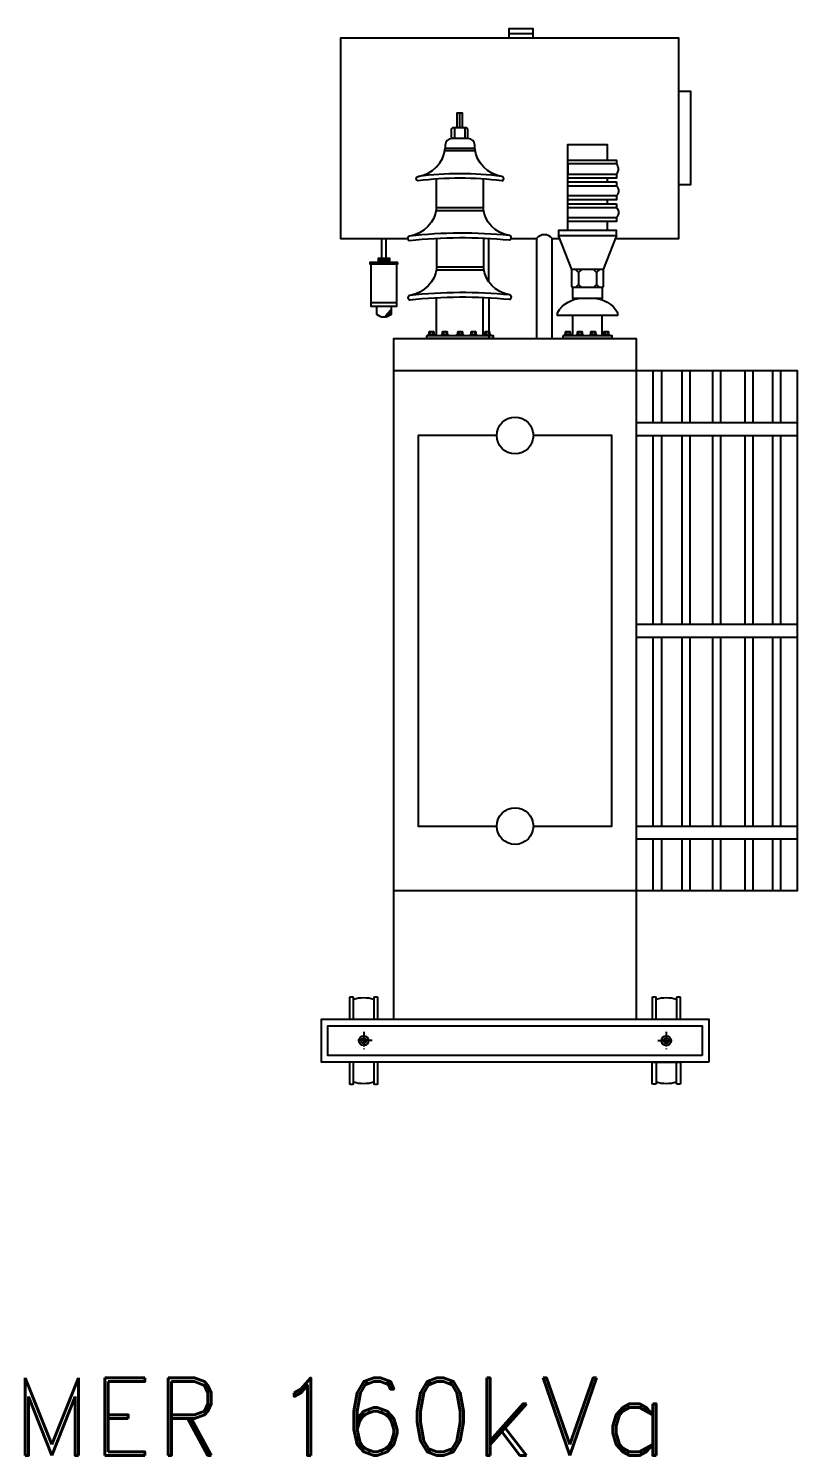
# Model space of a CAD drawing. Header units: millimetres. Extents: x 20927 to 53748, y 38421 to 54891.
# Drawn here: x 22240 to 23431, y 38421 to 40631 of the extents above; entities that cross this region are included whole.
import ezdxf
from ezdxf.enums import TextEntityAlignment as Align

# ---------------------------------------------------------------- set-up
doc = ezdxf.new("R2010")
doc.units = ezdxf.units.MM
doc.linetypes.add('CENTERX2', pattern=[101.6, 63.5, -12.7, 12.7, -12.7])
for name, color, linetype in [('Btrans.', 2, 'Continuous'), ('DETAIL', 4, 'Continuous'), ('TRANS', 2, 'Continuous')]:
    doc.layers.add(name, color=color, linetype=linetype)
doc.styles.add('tx1', font='romand.shx')

msp = doc.modelspace()

# ---------------------------------------------------------------- linework, layer by layer
at = {"layer": 'DETAIL', "color": 241, "ltscale": 0.25}
for p, q in [((22984, 40623.8), (23021, 40623.8)), ((22907.3, 40500.9), (22907.3, 40477.7)), ((22899.3, 40475.7), (22899.3, 40462.7)), ((22915.3, 40475.7), (22915.3, 40462.7)), ((22786.9, 40275.6), (22786.9, 40306)), ((22793.6, 40275.6), (22793.6, 40306)), ((22798.5, 40272.1), (22781.6, 40272.1)), ((23091.6, 40253.2), (23091.6, 40235)), ((23119.6, 40253.2), (23114.6, 40258.2)), ((23119.6, 40235), (23114.6, 40230)), ((22809.5, 40206.4), (22770.5, 40206.4)), ((22792.6, 40186.2), (22801, 40195.7)), ((22793.9, 40186.5), (22800.7, 40194.2)), ((22795.1, 40186.8), (22800.3, 40192.7)), ((22796.5, 40187.3), (22799.8, 40191)), ((22861.7, 40161.5), (22861.7, 40157.5)), ((22865.7, 40161.5), (22865.7, 40157.5)), ((22882.6, 40161.5), (22883.1, 40162)), ((22886.6, 40161.5), (22886.1, 40162)), ((22906, 40161.5), (22906, 40157.5)), ((22910, 40161.5), (22910, 40157.5)), ((22926.7, 40161.5), (22927.2, 40162)), ((22930.7, 40161.5), (22930.2, 40162)), ((22948.2, 40161.5), (22948.2, 40157.5)), ((22952.2, 40161.5), (22952.2, 40157.5)), ((23072.9, 40161.5), (23072.9, 40157.5)), ((23076.9, 40161.5), (23076.9, 40157.5)), ((23091.5, 40161.5), (23091.5, 40157.5)), ((23095.5, 40161.5), (23095.5, 40157.5)), ((23112.4, 40161.5), (23112.4, 40157.5)), ((23116.4, 40161.5), (23116.4, 40157.5)), ((23132.2, 40161.5), (23132.2, 40157.5)), ((23136.2, 40161.5), (23136.2, 40157.5)), ((22882.6, 40157.5), (22883.1, 40157)), ((22886.6, 40157.5), (22886.1, 40157)), ((22926.7, 40157.5), (22927.2, 40157)), ((22930.7, 40157.5), (22930.2, 40157))]:
    msp.add_line(p, q, dxfattribs=at)
at = {"layer": 'DETAIL', "ltscale": 0.25}
for p, q in [((23075, 40393.7), (23150.5, 40393.7)), ((23136.1, 40399.7), (23136.1, 40393.7)), ((23150.5, 40393.7), (23150.5, 40387.8)), ((23075, 40359.9), (23150.5, 40359.9)), ((23136.1, 40366), (23136.1, 40359.9)), ((23150.5, 40359.9), (23150.5, 40354)), ((23136.1, 40332.3), (23136.1, 40318.2)), ((22871.2, 40214.4), (22871.2, 40156.3)), ((22943.5, 40214.8), (22943.5, 40156.3)), ((22952.8, 40214.3), (22952.8, 40150.9)), ((23082.4, 40186.8), (23082.4, 40156.3)), ((23127.5, 40186.8), (23127.5, 40156.3)), ((23207.1, 40020.9), (23207.1, 40100.9)), ((23220, 40100.9), (23220, 40020.9)), ((23251.5, 40100.9), (23251.5, 40020.9)), ((23264.3, 40020.9), (23264.3, 40100.9)), ((23299.1, 40100.9), (23299.1, 40020.9)), ((23312, 40020.9), (23312, 40100.9)), ((23348.9, 40100.9), (23348.9, 40020.9)), ((23361.8, 40020.9), (23361.8, 40100.9)), ((23392.2, 40100.9), (23392.2, 40020.9)), ((23405, 40020.9), (23405, 40100.9)), ((23180.7, 40020.9), (23430.7, 40020.9)), ((23180.7, 40000.9), (23430.7, 40000.9)), ((23207.1, 39708.4), (23207.1, 40000.9)), ((23220, 40000.9), (23220, 39708.4)), ((23251.5, 40000.9), (23251.5, 39708.4)), ((23264.3, 39708.4), (23264.3, 40000.9)), ((23299.1, 40000.9), (23299.1, 39708.4)), ((23312, 39708.4), (23312, 40000.9)), ((23348.9, 40000.9), (23348.9, 39708.4)), ((23361.8, 39708.4), (23361.8, 40000.9)), ((23392.2, 40000.9), (23392.2, 39708.4)), ((23405, 39708.4), (23405, 40000.9)), ((23180.7, 39708.4), (23430.7, 39708.4)), ((23180.7, 39688.4), (23430.7, 39688.4)), ((23207.1, 39395.9), (23207.1, 39688.4)), ((23220, 39688.4), (23220, 39395.9)), ((23251.5, 39688.4), (23251.5, 39395.9)), ((23264.3, 39395.9), (23264.3, 39688.4)), ((23299.1, 39688.4), (23299.1, 39395.9)), ((23312, 39395.9), (23312, 39688.4)), ((23348.9, 39688.4), (23348.9, 39395.9)), ((23361.8, 39395.9), (23361.8, 39688.4)), ((23392.2, 39688.4), (23392.2, 39395.9)), ((23405, 39395.9), (23405, 39688.4)), ((23180.7, 39395.9), (23430.7, 39395.9)), ((23180.7, 39375.9), (23430.7, 39375.9)), ((23207.1, 39295.9), (23207.1, 39375.9)), ((23220, 39375.9), (23220, 39295.9)), ((23251.5, 39375.9), (23251.5, 39295.9)), ((23264.3, 39295.9), (23264.3, 39375.9)), ((23299.1, 39375.9), (23299.1, 39295.9)), ((23312, 39295.9), (23312, 39375.9)), ((23348.9, 39375.9), (23348.9, 39295.9)), ((23361.8, 39295.9), (23361.8, 39375.9)), ((23392.2, 39375.9), (23392.2, 39295.9)), ((23405, 39295.9), (23405, 39375.9))]:
    msp.add_line(p, q, dxfattribs=at)
at = {"layer": 'DETAIL', "color": 241, "linetype": 'CENTERX2', "ltscale": 0.25}
for p, q in [((22771.9, 39063.6), (22746.4, 39063.6)), ((22758.8, 39076.9), (22758.8, 39050.3)), ((23214.4, 39063.6), (23239.9, 39063.6)), ((23227.5, 39076.9), (23227.5, 39050.3))]:
    msp.add_line(p, q, dxfattribs=at)
at = {"layer": 'DETAIL', "color": 241, "ltscale": 0.25}
for points in [[(22984, 40616.5), (22984, 40631.2), (23021, 40631.2), (23021, 40616.5)], [(22897.3, 40477.7), (22899.3, 40475.7), (22901.3, 40477.7)], [(22917.3, 40477.7), (22915.3, 40475.7), (22913.3, 40477.7)], [(22897.3, 40460.7), (22899.3, 40462.7), (22901.3, 40460.7)], [(22917.3, 40460.7), (22915.3, 40462.7), (22913.3, 40460.7)], [(22931.4, 40441.6), (22884.5, 40441.6)], [(22871.2, 40349.2), (22944.7, 40349.2)], [(22781.6, 40268.6), (22781.6, 40275.6), (22798.5, 40275.6), (22798.5, 40268.6)], [(22809.5, 40266.6), (22809.5, 40200.8), (22770.5, 40200.8), (22770.5, 40266.6)], [(22871.5, 40257.3), (22945.1, 40257.3)], [(23086.6, 40258.2), (23091.6, 40253.2), (23096.6, 40258.2)], [(23124.6, 40258.2), (23119.6, 40253.2), (23119.6, 40235), (23124.6, 40230)], [(23086.6, 40230), (23091.6, 40235), (23096.6, 40230)], [(22860.6, 40157), (22860.1, 40157.5), (22860.1, 40161.5), (22860.6, 40162), (22866.8, 40162), (22867.3, 40161.5), (22867.3, 40157.5), (22866.8, 40157)], [(22861.2, 40162), (22861.7, 40161.5), (22862.2, 40162)], [(22866.2, 40162), (22865.7, 40161.5), (22865.2, 40162)], [(22881.5, 40157), (22881, 40157.5), (22881, 40161.5), (22881.5, 40162), (22887.7, 40162), (22888.2, 40161.5), (22888.2, 40157.5), (22887.7, 40157)], [(22882.1, 40162), (22882.6, 40161.5), (22882.6, 40157.5), (22882.1, 40157)], [(22887.1, 40162), (22886.6, 40161.5), (22886.6, 40157.5), (22887.1, 40157)], [(22904.9, 40157), (22904.4, 40157.5), (22904.4, 40161.5), (22904.9, 40162), (22911.1, 40162), (22911.6, 40161.5), (22911.6, 40157.5), (22911.1, 40157)], [(22905.5, 40162), (22906, 40161.5), (22906.5, 40162)], [(22910.5, 40162), (22910, 40161.5), (22909.5, 40162)], [(22925.7, 40157), (22925.2, 40157.5), (22925.2, 40161.5), (22925.7, 40162), (22931.8, 40162), (22932.3, 40161.5), (22932.3, 40157.5), (22931.8, 40157)], [(22926.2, 40162), (22926.7, 40161.5), (22926.7, 40157.5), (22926.2, 40157)], [(22931.2, 40162), (22930.7, 40161.5), (22930.7, 40157.5), (22931.2, 40157)], [(22947.2, 40157), (22946.7, 40157.5), (22946.7, 40161.5), (22947.2, 40162), (22953.3, 40162), (22953.8, 40161.5), (22953.8, 40157.5), (22953.3, 40157)], [(22947.7, 40162), (22948.2, 40161.5), (22948.7, 40162)], [(22952.7, 40162), (22952.2, 40161.5), (22951.7, 40162)], [(23071.8, 40157), (23071.3, 40157.5), (23071.3, 40161.5), (23071.8, 40162), (23078, 40162), (23078.5, 40161.5), (23078.5, 40157.5), (23078, 40157)], [(23072.4, 40162), (23072.9, 40161.5), (23073.4, 40162)], [(23077.4, 40162), (23076.9, 40161.5), (23076.4, 40162)], [(23090.4, 40157), (23089.9, 40157.5), (23089.9, 40161.5), (23090.4, 40162), (23096.6, 40162), (23097.1, 40161.5), (23097.1, 40157.5), (23096.6, 40157)], [(23091, 40162), (23091.5, 40161.5), (23092, 40162)], [(23096, 40162), (23095.5, 40161.5), (23095, 40162)], [(23111.3, 40157), (23110.8, 40157.5), (23110.8, 40161.5), (23111.3, 40162), (23117.4, 40162), (23117.9, 40161.5), (23117.9, 40157.5), (23117.4, 40157)], [(23111.9, 40162), (23112.4, 40161.5), (23112.9, 40162)], [(23116.9, 40162), (23116.4, 40161.5), (23115.9, 40162)], [(23131.2, 40157), (23130.7, 40157.5), (23130.7, 40161.5), (23131.2, 40162), (23137.3, 40162), (23137.8, 40161.5), (23137.8, 40157.5), (23137.3, 40157)], [(23131.7, 40162), (23132.2, 40161.5), (23132.7, 40162)], [(23136.7, 40162), (23136.2, 40161.5), (23135.7, 40162)], [(22861.2, 40157), (22861.7, 40157.5), (22862.2, 40157)], [(22866.2, 40157), (22865.7, 40157.5), (22865.2, 40157)], [(22905.5, 40157), (22906, 40157.5), (22906.5, 40157)], [(22910.5, 40157), (22910, 40157.5), (22909.5, 40157)], [(22947.7, 40157), (22948.2, 40157.5), (22948.7, 40157)], [(22952.7, 40157), (22952.2, 40157.5), (22951.7, 40157)], [(23072.4, 40157), (23072.9, 40157.5), (23073.4, 40157)], [(23077.4, 40157), (23076.9, 40157.5), (23076.4, 40157)], [(23091, 40157), (23091.5, 40157.5), (23092, 40157)], [(23096, 40157), (23095.5, 40157.5), (23095, 40157)], [(23111.9, 40157), (23112.4, 40157.5), (23112.9, 40157)], [(23116.9, 40157), (23116.4, 40157.5), (23115.9, 40157)], [(23131.7, 40157), (23132.2, 40157.5), (23132.7, 40157)], [(23136.7, 40157), (23136.2, 40157.5), (23135.7, 40157)]]:
    msp.add_lwpolyline(points, dxfattribs=at)
at = {"layer": 'DETAIL', "ltscale": 0.25}
for points in [[(23148.8, 40306), (23247, 40306), (23247, 40616.5), (22722.6, 40616.5), (22722.6, 40306), (22826.9, 40306)], [(23247, 40534), (23265.2, 40534), (23265.2, 40388.9), (23247, 40388.9)], [(22903.4, 40477.7), (22903.4, 40500.9), (22911.2, 40500.9), (22911.2, 40477.7)], [(22896.8, 40460.7), (22894.8, 40462.7), (22894.8, 40475.7), (22896.8, 40477.7), (22917.8, 40477.7), (22919.8, 40475.7), (22919.8, 40462.7), (22917.8, 40460.7)], [(22917.8, 40461), (22896.8, 40461)], [(23075, 40318.2), (23075, 40451.4), (23136.1, 40451.4), (23136.1, 40427.4)], [(23075, 40427.4), (23150.5, 40427.4), (23150.5, 40421.5), (23075, 40421.5), (23075, 40405.6), (23150.5, 40405.6), (23150.5, 40399.7), (23075, 40399.7)], [(22944, 40398.1), (22944, 40353.5), (22871.8, 40353.5), (22871.8, 40398.1)], [(23150.5, 40371.9), (23150.5, 40366), (23075, 40366)], [(23150.5, 40338.2), (23150.5, 40332.3), (23075, 40332.3)], [(23150.6, 40310.4), (23129.7, 40258.2), (23081.4, 40258.2), (23060.5, 40310.4), (23150.6, 40310.4), (23150.6, 40318.2), (23060.5, 40318.2), (23060.5, 40310.4)], [(22944.4, 40306.2), (22944.4, 40261.6), (22872.2, 40261.6), (22872.2, 40306.2)], [(22987.1, 40306), (23026.6, 40306), (23026.6, 40150.9)], [(23050.9, 40150.9), (23050.9, 40306), (23062.3, 40306)], [(23128.7, 40258.2), (23129.7, 40257.2), (23129.7, 40231), (23128.7, 40230), (23082.4, 40230), (23081.4, 40231), (23081.4, 40257.2), (23082.4, 40258.2)], [(23082.4, 40230), (23082.4, 40213.7), (23128.7, 40213.7), (23128.7, 40230)], [(23152, 40191.6), (23152, 40186.9), (23059.1, 40186.9), (23059.1, 40191.6)], [(22964.7, 40000.9), (22843.2, 40000.9), (22843.2, 39395.9), (22964.7, 39395.9)], [(23021.6, 39395.9), (23143.2, 39395.9), (23143.2, 40000.9), (23021.6, 40000.9)]]:
    msp.add_lwpolyline(points, dxfattribs=at)
at = {"layer": 'DETAIL', "color": 241, "ltscale": 0.25}
for points in [[(22843, 40395.2, -0.821628), (22843, 40402.2, 0.340644), (22885.2, 40445.9), (22930.7, 40445.9), (22930.7, 40450.7, 0.414214), (22920.7, 40460.7), (22895.2, 40460.7, 0.414214), (22885.2, 40450.7), (22885.2, 40445.9)], [(22778.5, 40200.8), (22778.5, 40189, 0.381748), (22801.6, 40189), (22801.6, 40200.8)], [(22868.7, 40156, 1.027334), (22868.7, 40157), (22858.7, 40157, 1.027334), (22858.7, 40156)], [(22879.6, 40156, -1.027334), (22879.6, 40157), (22889.6, 40157, -1.027334), (22889.6, 40156)], [(22903, 40156, -1.027334), (22903, 40157), (22913, 40157, -1.027334), (22913, 40156)], [(22923.7, 40156, -1.027334), (22923.7, 40157), (22933.7, 40157, -1.027334), (22933.7, 40156)], [(22955.2, 40156, 1.027334), (22955.2, 40157), (22945.2, 40157, 1.027334), (22945.2, 40156)], [(23079.9, 40156, 1.027334), (23079.9, 40157), (23069.9, 40157, 1.027334), (23069.9, 40156)], [(23088.5, 40156, -1.027334), (23088.5, 40157), (23098.5, 40157, -1.027334), (23098.5, 40156)], [(23119.4, 40156, 1.027334), (23119.4, 40157), (23109.4, 40157, 1.027334), (23109.4, 40156)], [(23139.2, 40156, 1.027334), (23139.2, 40157), (23129.2, 40157, 1.027334), (23129.2, 40156)]]:
    msp.add_lwpolyline(points, format="xyb", dxfattribs=at)
at = {"layer": 'DETAIL', "ltscale": 0.25}
for points in [[(22972.8, 40395.2, 0.821628), (22972.8, 40402.2, -0.340644), (22930.7, 40445.9)], [(22952.8, 40238.4), (22952.8, 40306, 0.006184), (22952.6, 40306.3)], [(23058.9, 40191.1, -0.26809), (23097.8, 40213.7)], [(23113.3, 40213.7, -0.26809), (23152.3, 40191.1)], [(22743.2, 39096.6), (22743.2, 39130.2, 0.261021), (22736.6, 39130.2), (22736.6, 39096.6), (22780.9, 39096.6), (22780.9, 39130.2, 0.261021), (22774.3, 39130.2), (22774.3, 39096.6)], [(23212, 39096.6), (23212, 39130.2, 0.261021), (23205.4, 39130.2), (23205.4, 39096.6), (23249.7, 39096.6), (23249.7, 39130.2, 0.261021), (23243.1, 39130.2), (23243.1, 39096.6)], [(22774.3, 39030.4), (22774.3, 38996.7, 0.261021), (22780.9, 38996.7), (22780.9, 39030.4), (22736.6, 39030.4), (22736.6, 38996.7, 0.261021), (22743.2, 38996.7), (22743.2, 39030.4)], [(23212, 39030.4), (23212, 38996.7, -0.261021), (23205.4, 38996.7), (23205.4, 39030.4), (23249.7, 39030.4), (23249.7, 38996.7, -0.261021), (23243.1, 38996.7), (23243.1, 39030.4)]]:
    msp.add_lwpolyline(points, format="xyb", dxfattribs=at)
at = {"layer": 'DETAIL', "color": 241, "ltscale": 0.25}
for points in [[(23150.5, 40371.9), (23075, 40371.9), (23075, 40387.8), (23150.5, 40387.8, -0.364839)], [(22984.4, 40310.7, -0.351357), (22944, 40353.5), (22871.8, 40353.5, -0.340644), (22829.7, 40309.8, 0.821628), (22829.7, 40302.9, -0.053123), (22984.4, 40303.7, 0.821628)], [(23150.5, 40338.2), (23075, 40338.2), (23075, 40354), (23150.5, 40354, -0.364839)], [(22984.8, 40218.8, -0.351357), (22944.4, 40261.6), (22872.2, 40261.6, -0.340644), (22830.1, 40217.9, 0.821628), (22830.1, 40210.9, -0.053123), (22984.8, 40211.8, 0.821628)]]:
    msp.add_lwpolyline(points, format="xyb", close=True, dxfattribs=at)
for points in [[(22811.8, 40268.6), (22768.2, 40268.6), (22768.2, 40266.6), (22811.8, 40266.6)], [(22856.8, 40156), (22959.1, 40156), (22959.1, 40150.9), (22856.8, 40150.9)], [(23068, 40156), (23143.1, 40156), (23143.1, 40150.9), (23068, 40150.9)]]:
    msp.add_lwpolyline(points, close=True, dxfattribs=at)
at = {"layer": 'DETAIL', "ltscale": 0.25}
for centre in [(22993.2, 40000.9), (22993.2, 39395.9)]:
    msp.add_circle(centre, 28.4, dxfattribs=at)
at = {"layer": 'DETAIL', "color": 241, "ltscale": 0.25}
for centre, radius in [((22758.8, 39063.5), 7.36), ((22758.8, 39063.5), 4.04), ((23227.5, 39063.5), 7.36), ((23227.5, 39063.5), 4.04)]:
    msp.add_circle(centre, radius, dxfattribs=at)
for centre, radius, start, end in [((22907.9, 39891.8), 514.6, 82.7541, 97.2459), ((23141.1, 40413.6), 12.3, 319.9121, 40.0879), ((22911.3, 39584.1), 730.2, 84.2493, 96.4129), ((22911.6, 39492), 730.2, 84.2493, 96.4129)]:
    msp.add_arc(centre, radius, start, end, dxfattribs=at)
at = {"layer": 'DETAIL', "ltscale": 0.25}
for centre, radius, start, end in [((22907.9, 39884.7), 514.6, 82.7541, 97.2459), ((22940.7, 40297.5), 14.8, 138.9173, 145.0113), ((23038.7, 40296.6), 15.3, 37.6217, 142.3783), ((22758.8, 39076.4), 53.3, 73.0398, 106.9602), ((23227.5, 39076.4), 53.3, 73.0398, 106.9602), ((22758.8, 39050.6), 53.3, 253.0398, 286.9602), ((23227.5, 39050.6), 53.3, 253.0398, 286.9602)]:
    msp.add_arc(centre, radius, start, end, dxfattribs=at)
at = {"layer": 'TRANS', "ltscale": 0.25}
for points in [[(22805.7, 39096.6), (22805.7, 40150.9), (23180.7, 40150.9), (23180.7, 39096.6)], [(22805.7, 39295.9), (23430.7, 39295.9), (23430.7, 40100.9), (22805.7, 40100.9)]]:
    msp.add_lwpolyline(points, dxfattribs=at)
for points in [[(23293.2, 39030.4), (22693.2, 39030.4), (22693.2, 39096.6), (23293.2, 39096.6)], [(23283.2, 39040.4), (22703.2, 39040.4), (22703.2, 39086.6), (23283.2, 39086.6)]]:
    msp.add_lwpolyline(points, close=True, dxfattribs=at)

# ---------------------------------------------------------------- texts
at = {"layer": 'Btrans.', "style": 'tx1'}
msp.add_text('TRANSFORMER 160kVa', height=120, dxfattribs=at).set_placement((22314.3, 38481), align=Align.MIDDLE_CENTER)

doc.saveas('drawing.dxf')
